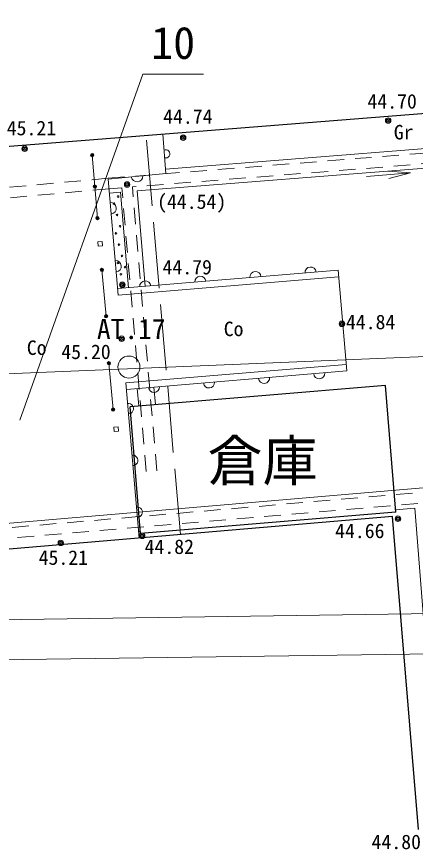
# Model space of a CAD drawing. Units: millimetres, scale not verified. Extents: x -29071210 to -28860960, y -117775216 to -117329466.
# Drawn here: x -28995272 to -28986217, y -117558641 to -117539710 of the extents above; entities that cross this region are included whole.
import ezdxf
from ezdxf.enums import TextEntityAlignment as Align

# ---------------------------------------------------------------- set-up
doc = ezdxf.new("R2010")
doc.units = ezdxf.units.MM
doc.header["$LTSCALE"] = 250
doc.header["$PDMODE"] = 32
doc.header["$PDSIZE"] = 125
doc.linetypes.add('DASHED', pattern=[7.5, 6, -1.5])
doc.linetypes.add('USER4', pattern=[2.5, 1.5, -1])
for name, color, linetype, lineweight in [('S-SUV', 7, 'Continuous', 13), ('S-SUV-HTXT', 7, 'Continuous', 13), ('S-SUV-ROW', 7, 'Continuous', 15), ('S-SUV-SRVR', 3, 'Continuous', 13), ('S-SUV-STR', 1, 'Continuous', 25)]:
    doc.layers.add(name, color=color, linetype=linetype, lineweight=lineweight)
doc.styles.add('ＭＳ ゴシック', font='')
doc.styles.get('ＭＳ ゴシック').set_extended_font_data('MS Gothic')

# ---------------------------------------------------------------- blocks, each defined once
blk = doc.blocks.new('ﾌﾟﾛｯﾄﾏｰｸ-03_1')
at = {"color": 3, "linetype": 'Continuous', "lineweight": 25}
blk.add_circle((0, 0), 0.5, dxfattribs=at)
at = {"color": 3}
blk.add_point((0, 0), dxfattribs=at)
blk = doc.blocks.new('open_arrow')
at = {"color": 0, "linetype": 'Continuous', "lineweight": -2}
blk.add_lwpolyline([(7.5, 1.25), (0, 0), (7.5, -1.25)], dxfattribs=at)
blk = doc.blocks.new('ﾌﾟﾛｯﾄﾏｰｸ-02')
at = {"color": 7, "linetype": 'Continuous', "lineweight": 20}
blk.add_circle((0, 0), 0.5, dxfattribs=at)

msp = doc.modelspace()

# ---------------------------------------------------------------- linework, layer by layer
at = {"layer": 'S-SUV'}
for p, q in [((-28980466.5, -117542272.6), (-28991892.2, -117543180.6)), ((-28991951.8, -117542385), (-28991885, -117543277)), ((-28979992.7, -117542676.4), (-28992536.2, -117543673.1)), ((-28993554.3, -117542858.3), (-28993495.3, -117543573.7)), ((-28993190.8, -117543406.1), (-28991885, -117543277)), ((-28992964.6, -117546042), (-28993190.8, -117543406.1)), ((-28987326.8, -117543345.3), (-28986330.1, -117543264.1)), ((-28993495.3, -117543573.7), (-28993436.4, -117544289.1)), ((-28992915, -117543703.2), (-28993163.6, -117543723)), ((-28992728.6, -117545871.7), (-28992915, -117543703.2)), ((-28992349.9, -117545840.1), (-28992536.2, -117543673.1)), ((-28993329.9, -117544823.7), (-28993429.5, -117544832.2)), ((-28993429.5, -117544832.2), (-28993421, -117544931.9)), ((-28993421, -117544931.9), (-28993321.4, -117544923.3)), ((-28993321.4, -117544923.3), (-28993329.9, -117544823.7)), ((-28993241.1, -117546522.2), (-28993335.2, -117545468.2)), ((-28992977.4, -117545892.5), (-28987971.2, -117545474.7)), ((-28987971.2, -117545474.7), (-28987774.2, -117547766.2)), ((-28992964.6, -117546042), (-28987958.3, -117545624.1)), ((-28993082.1, -117548642.2), (-28993176.1, -117547588.2)), ((-28992793.5, -117548034.6), (-28987787, -117547616.8)), ((-28992780.7, -117548184.1), (-28987774.2, -117547766.2)), ((-28992490.6, -117551564.9), (-28992793.5, -117548034.6)), ((-28992118.6, -117548530.2), (-28992152.9, -117548131.7)), ((-28992497.3, -117548561.8), (-28992531.6, -117548163.3)), ((-28992968.6, -117549033.6), (-28993068.2, -117549042.1)), ((-28993068.2, -117549042.1), (-28993059.7, -117549141.7)), ((-28992960.1, -117549133.2), (-28992968.6, -117549033.6)), ((-28993059.7, -117549141.7), (-28992960.1, -117549133.2)), ((-28985868.1, -117550410.2), (-29021029.4, -117553408.4)), ((-28986667.2, -117550919.9), (-28986232, -117550882.8)), ((-28985679.4, -117557881), (-28986232, -117550882.8)), ((-28992503.2, -117551417.5), (-28992465.3, -117551414.3))]:
    msp.add_line(p, q, dxfattribs=at)
at = {"layer": 'S-SUV', "linetype": 'DASHED'}
msp.add_line((-28991553.6, -117551484), (-28992331.6, -117542415.2), dxfattribs=at)
at = {"layer": 'S-SUV', "linetype": 'USER4'}
for p, q in [((-28980100.4, -117542584.6), (-28992644.4, -117543581.4)), ((-28992089.8, -117550033), (-28992644.4, -117543581.4)), ((-28992329, -117550053), (-28992883.7, -117543600.4)), ((-28996617.8, -117551427.2), (-28985940, -117550516.6)), ((-28986159.9, -117550776.3), (-29020661, -117553718.3))]:
    msp.add_line(p, q, dxfattribs=at)
for points in [[(-28980358.8, -117542364.4), (-28993192.6, -117543384.2), (-28996998.4, -117543731.6), (-29006438, -117544495.4)], [(-28992883.7, -117543600.4), (-28993172.1, -117543623.3), (-28996977.8, -117543970.7), (-28997255.6, -117543993.2)]]:
    msp.add_lwpolyline(points, dxfattribs=at)
at = {"layer": 'S-SUV'}
for centre, radius in [((-28992967.3, -117543799.8), 18.8), ((-28993061, -117543962.2), 18.8), ((-28993436.4, -117544289.1), 37.5), ((-28993436.4, -117544289.1), 25), ((-28993436.4, -117544289.1), 12.5), ((-28992992.3, -117544218.3), 18.8), ((-28992923.7, -117544474.4), 18.8), ((-28993017.4, -117544636.8), 18.8), ((-28992948.7, -117544892.9), 18.8), ((-28992973.7, -117545311.4), 18.8), ((-28992880, -117545149), 18.8), ((-28993335.2, -117545468.2), 37.5), ((-28993335.2, -117545468.2), 25), ((-28993335.2, -117545468.2), 12.5), ((-28992811.4, -117545405.1), 18.8), ((-28992905.1, -117545567.5), 18.8), ((-28992836.4, -117545823.6), 18.8), ((-28993176.1, -117547588.2), 37.5), ((-28993176.1, -117547588.2), 25), ((-28993176.1, -117547588.2), 12.5)]:
    msp.add_circle(centre, radius, dxfattribs=at)
for centre, radius, start, end in [((-28993554.3, -117542858.3), 37.5, 0, 180), ((-28993554.3, -117542858.3), 25, 0, 180), ((-28991888, -117542828.7), 94.5, 255.45808, 113.10956), ((-28993554.3, -117542858.3), 37.5, 180, 0), ((-28993554.3, -117542858.3), 25, 180, 0), ((-28993554.3, -117542858.3), 12.5, 0, 180), ((-28993554.3, -117542858.3), 12.5, 180, 0), ((-28992538.5, -117543335.2), 131.4, 188.42392, 2.86584), ((-28993495.3, -117543573.7), 37.5, 0, 180), ((-28993495.3, -117543573.7), 37.5, 180, 0), ((-28993495.3, -117543573.7), 25, 0, 180), ((-28993495.3, -117543573.7), 25, 180, 0), ((-28993495.3, -117543573.7), 12.5, 0, 180), ((-28993495.3, -117543573.7), 12.5, 180, 0), ((-28993141.7, -117544065.7), 132.5, 278.14665, 91.66385), ((-28993028.6, -117545383.6), 132.5, 278.14665, 91.66385), ((-28988596.9, -117545527.5), 125.6, 5.04086, 184.50115), ((-28991100, -117545736.4), 125.6, 5.04086, 184.50115), ((-28989848.5, -117545632), 125.6, 5.04086, 184.50115), ((-28992351.6, -117545840.9), 125.6, 5.04086, 184.50115), ((-28993241.1, -117546522.2), 37.5, 0, 180), ((-28993241.1, -117546522.2), 37.5, 180, 0), ((-28993241.1, -117546522.2), 25, 0, 180), ((-28993241.1, -117546522.2), 25, 180, 0), ((-28993241.1, -117546522.2), 12.5, 0, 180), ((-28993241.1, -117546522.2), 12.5, 180, 0), ((-28989651.7, -117547922.3), 125.6, 185.04456, 4.49744), ((-28988400.1, -117547817.9), 125.6, 185.04456, 4.49744), ((-28992155, -117548131.3), 125.6, 185.04456, 4.49744), ((-28990903.3, -117548026.8), 125.6, 185.04456, 4.49744), ((-28992736.4, -117548622.4), 118.3, 271.65713, 98.15336), ((-28993082.1, -117548642.2), 37.5, 0, 180), ((-28993082.1, -117548642.2), 37.5, 180, 0), ((-28993082.1, -117548642.2), 25, 0, 180), ((-28993082.1, -117548642.2), 25, 180, 0), ((-28993082.1, -117548642.2), 12.5, 0, 180), ((-28993082.1, -117548642.2), 12.5, 180, 0), ((-28992635.4, -117549799.2), 118.3, 271.65713, 98.15336), ((-28992534.4, -117550975.9), 118.3, 271.65713, 98.15336)]:
    msp.add_arc(centre, radius, start, end, dxfattribs=at)
at = {"layer": 'S-SUV-HTXT', "lineweight": 15}
msp.add_lwpolyline([(-28995203.4, -117548882), (-28992402.9, -117541016.2), (-28991027.9, -117541016.2)], dxfattribs=at)
at = {"layer": 'S-SUV-ROW'}
for p, q in [((-28978864.9, -117547141.8), (-29019525, -117548826.8)), ((-29020294.7, -117553761.9), (-28978919, -117553187.4)), ((-28978841.3, -117554097.4), (-29021222.4, -117554685.9))]:
    msp.add_line(p, q, dxfattribs=at)
at = {"layer": 'S-SUV-STR'}
for p, q in [((-28986892, -117548094), (-28992690.9, -117548578)), ((-28986662.5, -117550979), (-28986892, -117548094)), ((-28992461.4, -117551463), (-28992690.9, -117548578)), ((-28986662.5, -117550979), (-28992461.4, -117551463)), ((-28986732.4, -117551074), (-29020001, -117553910)), ((-28986142.4, -117558192.3), (-28986732.4, -117551074))]:
    msp.add_line(p, q, dxfattribs=at)
msp.add_lwpolyline([(-28981864.6, -117541583.4), (-29001653.2, -117543155.9), (-29001594.9, -117543889.8), (-29001993.6, -117543921.5), (-29002052, -117543187.6), (-29005807, -117543486), (-29007151, -117526803)], dxfattribs=at)

# ---------------------------------------------------------------- block references
at = {"layer": 'S-SUV', "xscale": 66.7, "yscale": 66.7, "rotation": 184.7}
msp.add_blockref('open_arrow', (-28986330.1, -117543264.1), dxfattribs=at)
at = {"layer": 'S-SUV-SRVR'}
for name, p, xscale, yscale in [('ﾌﾟﾛｯﾄﾏｰｸ-03_1', (-28986833.4, -117542071.9), 75, 75), ('ﾌﾟﾛｯﾄﾏｰｸ-03_1', (-28991489.9, -117542460.1), 75, 75), ('ﾌﾟﾛｯﾄﾏｰｸ-03_1', (-28995090.4, -117542713.1), 75, 75), ('ﾌﾟﾛｯﾄﾏｰｸ-03_1', (-28992763.5, -117543526), 75, 75), ('ﾌﾟﾛｯﾄﾏｰｸ-03_1', (-28992872.1, -117545807.6), 75, 75), ('ﾌﾟﾛｯﾄﾏｰｸ-03_1', (-28987884, -117546694.4), 75, 75), ('ﾌﾟﾛｯﾄﾏｰｸ-03_1', (-28992888, -117547032.6), 75, 75), ('ﾌﾟﾛｯﾄﾏｰｸ-02', (-28992722.7, -117547675.8), 500, 500), ('ﾌﾟﾛｯﾄﾏｰｸ-03_1', (-28986612.4, -117551125.2), 75, 75), ('ﾌﾟﾛｯﾄﾏｰｸ-03_1', (-28992422, -117551514.7), 75, 75), ('ﾌﾟﾛｯﾄﾏｰｸ-03_1', (-28994270.2, -117551674.4), 75, 75)]:
    msp.add_blockref(name, p, dxfattribs=dict(at, xscale=xscale, yscale=yscale))

# ---------------------------------------------------------------- texts
at = {"layer": 'S-SUV-HTXT', "style": 'ＭＳ ゴシック'}
for s, height, p in [('10', 733.1, (-28992215.4, -117540891.2)), ('Gr', 329.9, (-28986706.4, -117542600.4)), ('Co', 329.9, (-28990569, -117547072.9))]:
    msp.add_text(s, height=height, dxfattribs=at).set_placement(p, align=Align.BOTTOM_LEFT)
for s, height, p in [('Co', 329.9, (-28994817.5, -117547236.2)), ('倉庫', 916.4, (-28989686.9, -117549805.3))]:
    msp.add_text(s, height=height, dxfattribs=at).set_placement(p, align=Align.MIDDLE_CENTER)
at = {"layer": 'S-SUV-SRVR', "style": 'ＭＳ ゴシック'}
for s, p in [('44.70', (-28987304.8, -117541898.8)), ('44.74', (-28991945.3, -117542244.3)), ('45.21', (-28995497.9, -117542506.7)), ('44.79', (-28991958.9, -117545668)), ('44.84', (-28987793.2, -117546914.6)), ('45.20', (-28994259, -117547593.3)), ('44.66', (-28988039.2, -117551664.5)), ('44.82', (-28992366.1, -117552024.6)), ('45.21', (-28994773.5, -117552272.3)), ('44.80', (-28987210.9, -117558735))]:
    msp.add_text(s, height=329.9, dxfattribs=at).set_placement(p, align=Align.BOTTOM_LEFT)
msp.add_text('(44.54)', height=329.9, dxfattribs=at).set_placement((-28991296.7, -117544179.7), align=Align.BOTTOM_CENTER)
at = {"layer": 'S-SUV-SRVR', "color": 7, "style": 'ＭＳ ゴシック'}
msp.add_text('AT.17', height=458.2, dxfattribs=at).set_placement((-28993449.4, -117546581), align=Align.TOP_LEFT)

doc.saveas('drawing.dxf')
